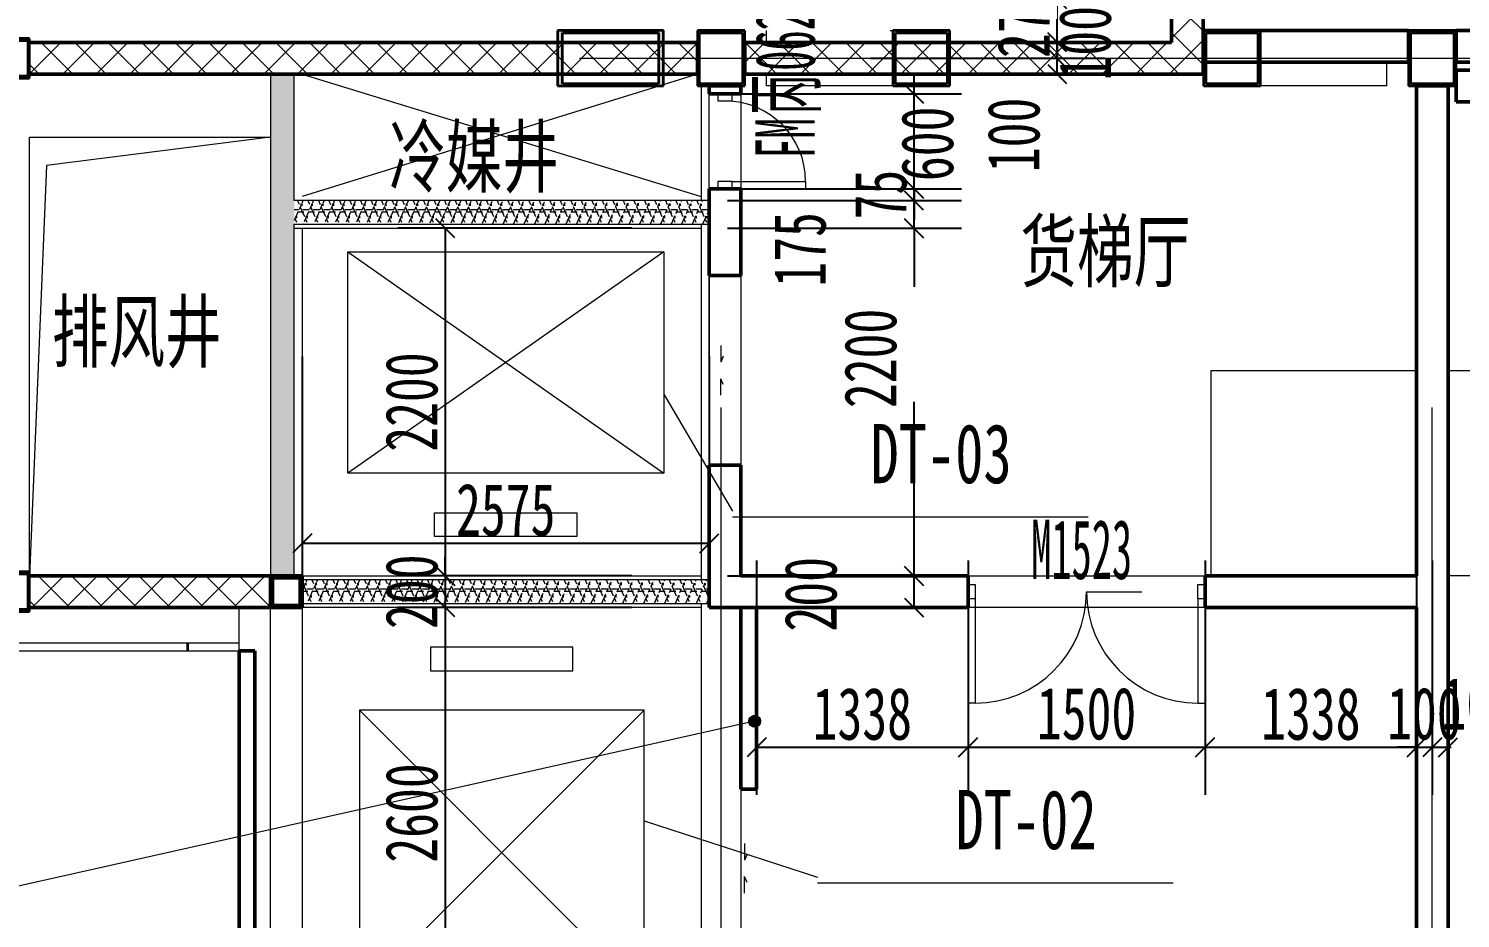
# Model space of a CAD drawing. Header units: millimetres. Extents: x 124696 to 347024, y 412631 to 564609.
# Drawn here: x 154291 to 163349, y 504910 to 510540 of the extents above; entities that cross this region are included whole.
import ezdxf

# ---------------------------------------------------------------- set-up
doc = ezdxf.new("R2010")
doc.units = ezdxf.units.MM
doc.header["$LTSCALE"] = 1500
doc.header["$MEASUREMENT"] = 0
doc.linetypes.add('二层平面图$0$IMPORT-216002', pattern=[3, 2, -1])
doc.linetypes.add('二层平面图$0$轴网线_12_3_3_3 mm', pattern=[21, 12, -3, 3, -3])
doc.layers.add('0-建筑底图', color=7, linetype='Continuous')
for name, color, linetype, lineweight in [('二层平面图$0$0-1', 7, 'Continuous', 5), ('二层平面图$0$A-DOOR', 51, 'Continuous', 9), ('二层平面图$0$A-DOOR-IDEN', 53, 'Continuous', 15), ('二层平面图$0$A-FLOR-EVTR', 51, 'Continuous', 9), ('二层平面图$0$A-FLOR-EVTR-IDEN', 2, 'Continuous', 15), ('二层平面图$0$A-LINE', 7, 'Continuous', 9), ('二层平面图$0$A-LINE-1', 7, '二层平面图$0$IMPORT-216002', 9), ('二层平面图$0$A-WALL-1', 10, 'Continuous', 50), ('二层平面图$0$A-WALL-2', 170, 'Continuous', 20), ('二层平面图$0$A-WALL-3', 10, 'Continuous', 50), ('二层平面图$0$A-WALL-CURT-PANEL-2', 7, 'Continuous', 9), ('二层平面图$0$A-WALL-CURT-PANEL-3', 140, 'Continuous', 9), ('二层平面图$0$A-WALL-CURT-STILE-2', 7, 'Continuous', 9), ('二层平面图$0$A-WALL-CURT-STILE-3', 7, 'Continuous', 9), ('二层平面图$0$ANNO-DIMS', 3, 'Continuous', 15), ('二层平面图$0$ANNO-DOTE-1', 10, '二层平面图$0$轴网线_12_3_3_3 mm', 15), ('二层平面图$0$ANNO-TEXT', 7, 'Continuous', 15), ('二层平面图$0$S-BEAM', 4, 'Continuous', 9), ('二层平面图$0$S-BEAM-1', 7, 'Continuous', 9), ('二层平面图$0$S-BEAM-2', 130, 'Continuous', 35), ('二层平面图$0$S-COLU', 7, 'Continuous', 9), ('二层平面图$0$S-COLU-1', 250, 'Continuous', 5), ('二层平面图$0$S-COLU-2', 130, 'Continuous', 35), ('二层平面图$0$S-COLU-3', 7, 'Continuous', 50), ('二层平面图$0$WALL-HATCH', 252, 'Continuous', 9)]:
    doc.layers.add(name, color=color, linetype=linetype, lineweight=lineweight)
doc.styles.add('二层平面图$0$黑体', font='simhei.ttf', dxfattribs={"width": 0.7, "height": 375})
doc.styles.add('二层平面图$0$黑体_5', font='simhei.ttf', dxfattribs={"width": 0.7, "height": 330})
doc.styles.add('二层平面图$0$黑体_6', font='simhei.ttf', dxfattribs={"width": 0.5, "height": 375})
doc.styles.add('二层平面图$0$黑体_B', font='', dxfattribs={"width": 0.7, "height": 375})
doc.styles.get('二层平面图$0$黑体_B').set_extended_font_data('SimHei', bold=True)
doc.dimstyles.new('二层平面图$0$直线_2_2mm_黑体_引线_文字在上', dxfattribs={"dimscale": 304.8, "dimtxt": 412.811453, "dimasz": 0.393701, "dimexe": 0.984252, "dimexo": 0.0625, "dimgap": 0.147638, "dimtad": 1, "dimdec": 0, "dimzin": 0, "dimdsep": 46, "dimtxsty": '二层平面图$0$黑体_5', "dimblk1": '二层平面图$0$_Oblique', "dimblk2": '二层平面图$0$_Oblique', "dimsah": 1, "dimcen": 0.09, "dimazin": 0, "dimtfac": 1, "dimtdec": 4, "dimtix": 1, "dimtmove": 0, "dimatfit": 3, "dimfxl": 3.937008, "dimfxlon": 1, "dimtvp": 1, "dimtolj": 1, "dimtzin": 0, "dimarcsym": 2})
doc.dimstyles.new('二层平面图$0$直线_2_2mm_黑体_引线_文字在上_2', dxfattribs={"dimscale": 304.8, "dimtxt": 412.811453, "dimasz": 0.393701, "dimexe": 0.984252, "dimexo": 0.0625, "dimgap": 0.147638, "dimtad": 1, "dimdec": 0, "dimzin": 0, "dimdsep": 46, "dimtxsty": '二层平面图$0$黑体_5', "dimblk1": '二层平面图$0$_Oblique', "dimblk2": '二层平面图$0$_Oblique', "dimsah": 1, "dimcen": 0.09, "dimazin": 0, "dimtfac": 1, "dimtdec": 4, "dimtix": 1, "dimtmove": 2, "dimatfit": 3, "dimfxl": 3.937008, "dimfxlon": 1, "dimtvp": 1, "dimtolj": 1, "dimtzin": 0, "dimarcsym": 2})
doc.dimstyles.new('二层平面图$0$直线_2_2mm_黑体_引线_文字在上_3', dxfattribs={"dimscale": 304.8, "dimtxt": 412.811453, "dimasz": 0.393701, "dimexe": 0.984252, "dimexo": 0.0625, "dimgap": 0.147638, "dimtad": 1, "dimdec": 0, "dimzin": 0, "dimdsep": 46, "dimtxsty": '二层平面图$0$黑体_5', "dimblk1": '二层平面图$0$_Oblique', "dimblk2": '二层平面图$0$_Oblique', "dimsah": 1, "dimcen": 0.09, "dimazin": 0, "dimtfac": 1, "dimtdec": 4, "dimtix": 1, "dimtmove": 0, "dimatfit": 3, "dimfxl": 3.937008, "dimfxlon": 1, "dimtvp": 1, "dimtolj": 1, "dimtzin": 0, "dimarcsym": 2})
pattern_1 = [(45, (0, 0), (-106.066, 106.066), []), (135, (0, 0), (-106.066, -106.066), [])]

# ---------------------------------------------------------------- blocks, each defined once
blk = doc.blocks.new('二层平面图$0$S-柱-钢-矩形管 - _-250x250x12x12-2223905-104-2F')
at = {"layer": '二层平面图$0$S-COLU'}
h = blk.add_hatch(color=256, dxfattribs=at)
h.paths.add_polyline_path([(-125, -125), (125, -125), (125, 125), (-125, 125)])
h.paths.add_polyline_path([(113, -113), (-113, -113), (-113, 113), (113, 113)])
at = {"layer": '二层平面图$0$S-COLU-2'}
for p, q in [((125, 125), (-125, 125)), ((-125, 125), (-125, -125)), ((-113, -113), (-113, 113)), ((-113, 113), (113, 113)), ((113, 113), (113, -113)), ((125, -125), (125, 125)), ((-125, -125), (125, -125)), ((113, -113), (-113, -113))]:
    blk.add_line(p, q, dxfattribs=at)
blk = doc.blocks.new('二层平面图$0$S-梁-钢-箱形1 - _-300x350x14x14-V83-104-2F')
at = {"layer": '二层平面图$0$S-BEAM-1'}
h = blk.add_hatch(color=256, dxfattribs=at)
h.paths.add_polyline_path([(12464.6, 53825), (13135.4, 53825), (13135.4, 54175), (12464.6, 54175)])
h.paths.add_polyline_path([(13104.1, 53839), (12495.9, 53839), (12495.9, 54161), (13104.1, 54161)])
at = {"layer": '二层平面图$0$S-BEAM-2'}
for p, q in [((13135.4, 54175), (12464.6, 54175)), ((12464.6, 54175), (12464.6, 53825)), ((13135.4, 53825), (13135.4, 54175)), ((12495.9, 53839), (12495.9, 54161)), ((12495.9, 54161), (13104.1, 54161)), ((13104.1, 54161), (13104.1, 53839)), ((12464.6, 53825), (13135.4, 53825)), ((13104.1, 53839), (12495.9, 53839))]:
    blk.add_line(p, q, dxfattribs=at)
blk = doc.blocks.new('二层平面图$0$S-梁-钢-箱形1 - _-300x350x14x14-2248802-104-2F')
at = {"layer": '二层平面图$0$S-BEAM-1'}
h = blk.add_hatch(color=256, dxfattribs=at)
h.paths.add_polyline_path([(14946.9, 53825), (14946.9, 54175), (14586.4, 54175), (14586.4, 53825), (14794.7, 53825)])
h.paths.add_polyline_path([(14930.1, 53839), (14603.2, 53839), (14603.2, 54161), (14930.1, 54161)])
for p, q in [((14569.7, 54175), (14586.4, 54175)), ((14586.4, 53825), (13786.4, 53825))]:
    blk.add_line(p, q, dxfattribs=at)
at = {"layer": '二层平面图$0$S-BEAM-2'}
for p, q in [((14946.9, 54175), (14586.4, 54175)), ((14586.4, 54175), (14586.4, 53825)), ((14946.9, 53825), (14946.9, 54175)), ((14603.2, 53839), (14603.2, 54161)), ((14603.2, 54161), (14930.1, 54161)), ((14930.1, 54161), (14930.1, 53839)), ((14586.4, 53825), (14946.9, 53825)), ((14930.1, 53839), (14603.2, 53839))]:
    blk.add_line(p, q, dxfattribs=at)
blk = doc.blocks.new('二层平面图$0$S-梁-钢-箱形1 - _-300x350x14x14-V85-104-2F')
at = {"layer": '二层平面图$0$S-BEAM-1'}
h = blk.add_hatch(color=256, dxfattribs=at)
h.paths.add_polyline_path([(16913.6, 53825), (16913.6, 54175), (16553.1, 54175), (16553.1, 53825), (16865.6, 53825)])
h.paths.add_polyline_path([(16896.8, 53839), (16569.9, 53839), (16569.9, 54161), (16896.8, 54161)])
blk.add_line((17713.6, 53825), (16913.6, 53825), dxfattribs=at)
at = {"layer": '二层平面图$0$S-BEAM-2'}
for p, q in [((16913.6, 54175), (16553.1, 54175)), ((16553.1, 54175), (16553.1, 53825)), ((16913.6, 53825), (16913.6, 54175)), ((16569.9, 53839), (16569.9, 54161)), ((16569.9, 54161), (16896.8, 54161)), ((16896.8, 54161), (16896.8, 53839)), ((16553.1, 53825), (16913.6, 53825)), ((16896.8, 53839), (16569.9, 53839))]:
    blk.add_line(p, q, dxfattribs=at)
blk = doc.blocks.new('二层平面图$0$S-柱-钢-矩形管 - _-250x250x12x12-1974467-104-2F')
at = {"layer": '二层平面图$0$S-COLU'}
h = blk.add_hatch(color=256, dxfattribs=at)
h.paths.add_polyline_path([(125, -125), (125, 125), (-125, 125), (-125, -125)])
h.paths.add_polyline_path([(-113, -113), (-113, 113), (113, 113), (113, -113)])
at = {"layer": '二层平面图$0$S-COLU-2'}
for p, q in [((125, 125), (-125, 125)), ((-125, 125), (-125, -125)), ((-113, -113), (-113, 113)), ((-113, 113), (113, 113)), ((113, 113), (113, -113)), ((125, -125), (125, 125)), ((-125, -125), (125, -125)), ((113, -113), (-113, -113))]:
    blk.add_line(p, q, dxfattribs=at)
blk = doc.blocks.new('二层平面图$0$S-梁-钢-箱形1 - _-600x200x12x18-2240476-104-2F')
at = {"layer": '二层平面图$0$S-BEAM-1'}
for p, q in [((-3425, 100), (-1225, 100)), ((-1025, 100), (1575, 100)), ((1775, 100), (4325, 100)), ((1575, -100), (-1025, -100)), ((4325, -100), (1775, -100))]:
    blk.add_line(p, q, dxfattribs=at)
blk = doc.blocks.new('二层平面图$0$SHS-Structure-Center_rvt-1-104-2F')
at = {"layer": '二层平面图$0$S-COLU-1'}
h = blk.add_hatch(color=256, dxfattribs=at)
h.paths.add_polyline_path([(13350, 53825), (13650, 53825), (13650, 54175), (13350, 54175)])
h.paths.add_polyline_path([(13636, 53839), (13364, 53839), (13364, 54161), (13636, 54161), (13636, 54048.4)])
h = blk.add_hatch(color=256, dxfattribs=at)
h.paths.add_polyline_path([(18150, 53825), (18150, 54175), (17850, 54175), (17850, 53825), (18073.7, 53825)])
h.paths.add_polyline_path([(17864, 53839), (17864, 54161), (18136, 54161), (18136, 53839), (17901.1, 53839)])
at = {"layer": '二层平面图$0$S-COLU-2'}
for p, q in [((13650, 54175), (13350, 54175)), ((13350, 54175), (13350, 53825)), ((13650, 53825), (13650, 54175)), ((18150, 54175), (17850, 54175)), ((17850, 54175), (17850, 53825)), ((18150, 53825), (18150, 54175)), ((13364, 54161), (13636, 54161)), ((13364, 53839), (13364, 54161)), ((13636, 54161), (13636, 53839)), ((17864, 54161), (18136, 54161)), ((17864, 53839), (17864, 54161)), ((18136, 54161), (18136, 53839)), ((13350, 53825), (13650, 53825)), ((13636, 53839), (13364, 53839)), ((17850, 53825), (18150, 53825)), ((18136, 53839), (17864, 53839))]:
    blk.add_line(p, q, dxfattribs=at)
at = {"layer": '二层平面图$0$S-BEAM'}
for name in ['二层平面图$0$S-梁-钢-箱形1 - _-300x350x14x14-V83-104-2F', '二层平面图$0$S-梁-钢-箱形1 - _-300x350x14x14-2248802-104-2F', '二层平面图$0$S-梁-钢-箱形1 - _-300x350x14x14-V85-104-2F']:
    blk.add_blockref(name, (0, 0), dxfattribs=at)
at = {"layer": '二层平面图$0$S-BEAM', "rotation": 270}
blk.add_blockref('二层平面图$0$S-梁-钢-箱形1 - _-600x200x12x18-2240476-104-2F', (10750, 49500), dxfattribs=at)
at = {"layer": '二层平面图$0$S-COLU'}
for name, p in [('二层平面图$0$S-柱-钢-矩形管 - _-250x250x12x12-2223905-104-2F', (9000, 54000)), ('二层平面图$0$S-柱-钢-矩形管 - _-250x250x12x12-1974467-104-2F', (9000, 50625))]:
    blk.add_blockref(name, p, dxfattribs=at)
blk = doc.blocks.new('二层平面图$0$A-平开门_双扇 - M1523-5874510-104-2F')
at = {"layer": '二层平面图$0$A-DOOR'}
for p, q in [((-750, 45), (-705, 45)), ((-705, 45), (-705, -45)), ((705, 45), (750, 45)), ((705, -45), (705, 45)), ((-705, -45), (-750, -45)), ((-750, -705), (-750, -45)), ((-705, -45), (-705, -705)), ((705, -45), (705, -705)), ((750, -45), (705, -45)), ((750, -705), (750, -45)), ((-705, -705), (-750, -705)), ((705, -705), (750, -705))]:
    blk.add_line(p, q, dxfattribs=at)
for centre, start, end in [((-705, 0), 270, 360), ((705, 0), 180, 270)]:
    blk.add_arc(centre, 705, start, end, dxfattribs=at)
blk = doc.blocks.new('二层平面图$0$A-电梯门_双开_玻璃门_ - DTM1022-4102970-104-2F')
at = {"layer": '二层平面图$0$A-DOOR'}
for p, q in [((-500, -50), (500, -50)), ((-157.1, -26.2), (-52.3, -26.2)), ((-89.3, -10.9), (-52.3, -26.2)), ((89.3, -10.9), (52.3, -26.2)), ((157.1, -26.2), (52.3, -26.2))]:
    blk.add_line(p, q, dxfattribs=at)
blk = doc.blocks.new('二层平面图$0$A-电梯-侧配重 - 3_ 货梯 1吨-6109645-104-2F')
at = {"layer": '二层平面图$0$A-FLOR-EVTR'}
for p, q in [((-950, -700), (450, 1300)), ((-950, 1300), (450, -700)), ((-950, -700), (-950, 1300)), ((-950, 1300), (450, 1300)), ((450, 1300), (450, -700)), ((700, -150), (700, 750)), ((700, 750), (850, 750)), ((850, 750), (850, -150)), ((850, -150), (700, -150)), ((450, -700), (-950, -700))]:
    blk.add_line(p, q, dxfattribs=at)
blk = doc.blocks.new('二层平面图$0$A-电梯门_双开_玻璃门_ - DTM1222-12361546-104-2F')
at = {"layer": '二层平面图$0$A-DOOR'}
for p, q in [((-157.1, -26.2), (-52.3, -26.2)), ((-89.3, -10.9), (-52.3, -26.2)), ((89.3, -10.9), (52.3, -26.2)), ((157.1, -26.2), (52.3, -26.2)), ((-600, -100), (600, -100))]:
    blk.add_line(p, q, dxfattribs=at)
blk = doc.blocks.new('二层平面图$0$A-防火门_单扇_无观察窗 - FM丙0623-12358085-104-2F')
at = {"layer": '二层平面图$0$A-DOOR'}
for p, q in [((255, 45), (255, 510)), ((255, 510), (300, 510)), ((300, 510), (300, 45)), ((-255, 45), (-300, 45)), ((-255, -45), (-255, 45)), ((255, 45), (255, -45)), ((300, 45), (255, 45)), ((-300, -45), (-255, -45)), ((255, -45), (300, -45))]:
    blk.add_line(p, q, dxfattribs=at)
blk.add_arc((255, 0), 510, 90, 180, dxfattribs=at)
blk = doc.blocks.new('二层平面图$0$A-电梯-侧配重 - 观光电梯-12357565-104-2F')
at = {"layer": '二层平面图$0$A-FLOR-EVTR'}
for p, q in [((-1150, 600), (650, -1200)), ((-1150, -1200), (650, 600)), ((650, 600), (-1150, 600)), ((-1150, 600), (-1150, -1200)), ((650, -1200), (650, 600)), ((1050, 150), (900, 150)), ((900, 150), (900, -750)), ((1050, -750), (1050, 150)), ((900, -750), (1050, -750)), ((-1150, -1200), (650, -1200))]:
    blk.add_line(p, q, dxfattribs=at)
blk = doc.blocks.new('二层平面图$0$S-柱-钢-矩形管 - _-200x200x12x12-8920444-104-2F')
at = {"layer": '二层平面图$0$S-COLU-3'}
for p, q in [((100, 100), (-100, 100)), ((-100, 100), (-100, -100)), ((100, -100), (100, 100)), ((-88, -88), (-88, 88)), ((-88, 88), (88, 88)), ((88, 88), (88, -88)), ((88, -88), (-88, -88)), ((-100, -100), (100, -100))]:
    blk.add_line(p, q, dxfattribs=at)
blk = doc.blocks.new('二层平面图$0$系统嵌板 - 白色蜂窝铝板-13131707-104-2F')
at = {"layer": '二层平面图$0$A-WALL-CURT-PANEL-3'}
for p, q in [((160.5, 50), (-160.5, 50)), ((-160.5, 50), (-160.5, 0)), ((-160.5, 0), (160.5, 0)), ((160.5, 0), (160.5, 50))]:
    blk.add_line(p, q, dxfattribs=at)
blk = doc.blocks.new('二层平面图$0$矩形竖梃 - 8 x 50 mm 蜂窝铝板幕墙开缝-10597140-104-2F')
at = {"layer": '二层平面图$0$A-WALL-CURT-STILE-3'}
for p, q in [((-4, 0), (4, 0)), ((-4, -50), (-4, 0)), ((4, 0), (4, -50)), ((4, -50), (-4, -50))]:
    blk.add_line(p, q, dxfattribs=at)
blk = doc.blocks.new('二层平面图$0$系统嵌板 - 白色蜂窝铝板-6118867-104-2F')
at = {"layer": '二层平面图$0$A-WALL-CURT-PANEL-3'}
for p, q in [((558.5, 50), (-558.5, 50)), ((-558.5, 50), (-558.5, 0)), ((-558.5, 0), (558.5, 0)), ((558.5, 0), (558.5, 50))]:
    blk.add_line(p, q, dxfattribs=at)
blk = doc.blocks.new('二层平面图$0$标记_专用设备_电梯编号 - 封闭式-5781279-104-2F')
at = {"layer": '二层平面图$0$A-FLOR-EVTR-IDEN'}
blk.add_line((-8.468, -3.014), (6.532, -3.014), dxfattribs=at)
blk = doc.blocks.new('二层平面图$0$_Oblique')
at = {"color": 0, "linetype": 'ByBlock', "lineweight": -2}
blk.add_line((-0.5, -0.5), (0.5, 0.5), dxfattribs=at)
blk = doc.blocks.new('*D2321')
at = {"layer": '二层平面图$0$ANNO-DIMS', "color": 0, "lineweight": -2, "transparency": 16777216}
for p, q in [((10850, 52112.9), (10850, 50632)), ((13425, 52112.9), (13425, 50632)), ((10850, 50932), (13425, 50932))]:
    blk.add_line(p, q, dxfattribs=at)
at = {"layer": '二层平面图$0$ANNO-DIMS', "color": 0, "lineweight": -2, "transparency": 16777216, "xscale": 120, "yscale": 120, "zscale": 120, "rotation": 180}
blk.add_blockref('二层平面图$0$_Oblique', (10850, 50932), dxfattribs=at)
at = {"layer": '二层平面图$0$ANNO-DIMS', "color": 0, "lineweight": -2, "transparency": 16777216, "xscale": 120, "yscale": 120, "zscale": 120}
blk.add_blockref('二层平面图$0$_Oblique', (13425, 50932), dxfattribs=at)
at = {"layer": '二层平面图$0$ANNO-DIMS', "color": 0, "transparency": 16777216, "insert": (12137.5, 51142), "char_height": 330, "width": 806.422, "attachment_point": 5, "style": '二层平面图$0$黑体_5'}
blk.add_mtext('\\A1;2575', dxfattribs=at)
blk = doc.blocks.new('*D2522')
at = {"layer": '二层平面图$0$ANNO-DIMS', "color": 0, "lineweight": -2, "transparency": 16777216}
for p, q in [((13725, 50821.7), (13725, 49340.8)), ((15062.5, 50821.7), (15062.5, 49340.8)), ((13725, 49640.8), (15062.5, 49640.8))]:
    blk.add_line(p, q, dxfattribs=at)
at = {"layer": '二层平面图$0$ANNO-DIMS', "color": 0, "lineweight": -2, "transparency": 16777216, "xscale": 120, "yscale": 120, "zscale": 120, "rotation": 180}
blk.add_blockref('二层平面图$0$_Oblique', (13725, 49640.8), dxfattribs=at)
at = {"layer": '二层平面图$0$ANNO-DIMS', "color": 0, "lineweight": -2, "transparency": 16777216, "xscale": 120, "yscale": 120, "zscale": 120}
blk.add_blockref('二层平面图$0$_Oblique', (15062.5, 49640.8), dxfattribs=at)
at = {"layer": '二层平面图$0$ANNO-DIMS', "color": 0, "transparency": 16777216, "insert": (14393.8, 49850.8), "char_height": 330, "width": 806.422, "attachment_point": 5, "style": '二层平面图$0$黑体_5'}
blk.add_mtext('\\A1;1338', dxfattribs=at)
blk = doc.blocks.new('*D2523')
at = {"layer": '二层平面图$0$ANNO-DIMS', "color": 0, "lineweight": -2, "transparency": 16777216}
for p, q in [((15062.5, 50821.7), (15062.5, 49340.8)), ((16562.5, 50821.7), (16562.5, 49340.8)), ((15062.5, 49640.8), (16562.5, 49640.8))]:
    blk.add_line(p, q, dxfattribs=at)
at = {"layer": '二层平面图$0$ANNO-DIMS', "color": 0, "lineweight": -2, "transparency": 16777216, "xscale": 120, "yscale": 120, "zscale": 120, "rotation": 180}
blk.add_blockref('二层平面图$0$_Oblique', (15062.5, 49640.8), dxfattribs=at)
at = {"layer": '二层平面图$0$ANNO-DIMS', "color": 0, "lineweight": -2, "transparency": 16777216, "xscale": 120, "yscale": 120, "zscale": 120}
blk.add_blockref('二层平面图$0$_Oblique', (16562.5, 49640.8), dxfattribs=at)
at = {"layer": '二层平面图$0$ANNO-DIMS', "color": 0, "transparency": 16777216, "insert": (15812.5, 49852.6), "char_height": 330, "width": 806.422, "attachment_point": 5, "style": '二层平面图$0$黑体_5'}
blk.add_mtext('\\A1;1500', dxfattribs=at)
blk = doc.blocks.new('*D2491')
at = {"layer": '二层平面图$0$ANNO-DIMS', "color": 0, "lineweight": -2, "transparency": 16777216}
for p, q in [((16562.5, 50821.7), (16562.5, 49340.8)), ((17900, 50821.7), (17900, 49340.8)), ((16562.5, 49640.8), (17900, 49640.8))]:
    blk.add_line(p, q, dxfattribs=at)
at = {"layer": '二层平面图$0$ANNO-DIMS', "color": 0, "lineweight": -2, "transparency": 16777216, "xscale": 120, "yscale": 120, "zscale": 120, "rotation": 180}
blk.add_blockref('二层平面图$0$_Oblique', (16562.5, 49640.8), dxfattribs=at)
at = {"layer": '二层平面图$0$ANNO-DIMS', "color": 0, "lineweight": -2, "transparency": 16777216, "xscale": 120, "yscale": 120, "zscale": 120}
blk.add_blockref('二层平面图$0$_Oblique', (17900, 49640.8), dxfattribs=at)
at = {"layer": '二层平面图$0$ANNO-DIMS', "color": 0, "transparency": 16777216, "insert": (17231.3, 49850.8), "char_height": 330, "width": 806.422, "attachment_point": 5, "style": '二层平面图$0$黑体_5'}
blk.add_mtext('\\A1;1338', dxfattribs=at)
blk = doc.blocks.new('*D2492')
at = {"layer": '二层平面图$0$ANNO-DIMS', "color": 0, "lineweight": -2, "transparency": 16777216}
for p, q in [((17900, 50821.7), (17900, 49340.8)), ((18000, 50821.7), (18000, 49340.8)), ((17900, 49640.8), (17780, 49640.8)), ((17900, 49640.8), (18000, 49640.8)), ((18000, 49640.8), (18120, 49640.8))]:
    blk.add_line(p, q, dxfattribs=at)
at = {"layer": '二层平面图$0$ANNO-DIMS', "color": 0, "lineweight": -2, "transparency": 16777216, "xscale": 120, "yscale": 120, "zscale": 120}
blk.add_blockref('二层平面图$0$_Oblique', (17900, 49640.8), dxfattribs=at)
at = {"layer": '二层平面图$0$ANNO-DIMS', "color": 0, "lineweight": -2, "transparency": 16777216, "xscale": 120, "yscale": 120, "zscale": 120, "rotation": 180}
blk.add_blockref('二层平面图$0$_Oblique', (18000, 49640.8), dxfattribs=at)
at = {"layer": '二层平面图$0$ANNO-DIMS', "color": 0, "transparency": 16777216, "insert": (17950, 49852.6), "char_height": 330, "width": 604.817, "attachment_point": 5, "style": '二层平面图$0$黑体_5'}
blk.add_mtext('\\A1;100', dxfattribs=at)
blk = doc.blocks.new('*D2493')
at = {"layer": '二层平面图$0$ANNO-DIMS', "color": 0, "lineweight": -2, "transparency": 16777216}
for p, q in [((18000, 50821.7), (18000, 49340.8)), ((18100, 50821.7), (18100, 49340.8)), ((18000, 49640.8), (18100, 49640.8))]:
    blk.add_line(p, q, dxfattribs=at)
at = {"layer": '二层平面图$0$ANNO-DIMS', "color": 0, "lineweight": -2, "transparency": 16777216, "xscale": 120, "yscale": 120, "zscale": 120, "rotation": 180}
blk.add_blockref('二层平面图$0$_Oblique', (18000, 49640.8), dxfattribs=at)
at = {"layer": '二层平面图$0$ANNO-DIMS', "color": 0, "lineweight": -2, "transparency": 16777216, "xscale": 120, "yscale": 120, "zscale": 120}
blk.add_blockref('二层平面图$0$_Oblique', (18100, 49640.8), dxfattribs=at)
at = {"layer": '二层平面图$0$ANNO-DIMS', "color": 0, "transparency": 16777216, "insert": (18058.8, 50083), "char_height": 330, "width": 604.817, "attachment_point": 1, "line_spacing_factor": 0.872751, "style": '二层平面图$0$黑体_5'}
blk.add_mtext('\\A1;100', dxfattribs=at)
blk = doc.blocks.new('*D2472')
at = {"layer": '二层平面图$0$ANNO-DIMS', "color": 0, "lineweight": -2, "transparency": 16777216}
for p, q in [((14445.5, 54000), (15926.5, 54000)), ((15626.5, 53900), (15626.5, 54000)), ((14445.5, 53900), (15926.5, 53900))]:
    blk.add_line(p, q, dxfattribs=at)
at = {"layer": '二层平面图$0$ANNO-DIMS', "color": 0, "lineweight": -2, "transparency": 16777216, "xscale": 120, "yscale": 120, "zscale": 120}
for p, rotation in [((15626.5, 54000), 90), ((15626.5, 53900), 270)]:
    blk.add_blockref('二层平面图$0$_Oblique', p, dxfattribs=dict(at, rotation=rotation))
at = {"layer": '二层平面图$0$ANNO-DIMS', "color": 0, "transparency": 16777216, "insert": (15184.7, 53279.4), "char_height": 330, "width": 604.817, "attachment_point": 1, "rotation": 90, "line_spacing_factor": 0.872751, "style": '二层平面图$0$黑体_5'}
blk.add_mtext('\\A1;100', dxfattribs=at)
blk = doc.blocks.new('*D2499')
at = {"layer": '二层平面图$0$ANNO-DIMS', "color": 0, "lineweight": -2, "transparency": 16777216}
for p, q in [((14445.5, 54100), (15926.5, 54100)), ((15626.5, 54000), (15626.5, 54100)), ((14445.5, 54000), (15926.5, 54000))]:
    blk.add_line(p, q, dxfattribs=at)
at = {"layer": '二层平面图$0$ANNO-DIMS', "color": 0, "lineweight": -2, "transparency": 16777216, "xscale": 120, "yscale": 120, "zscale": 120}
for p, rotation in [((15626.5, 54100), 90), ((15626.5, 54000), 270)]:
    blk.add_blockref('二层平面图$0$_Oblique', p, dxfattribs=dict(at, rotation=rotation))
at = {"layer": '二层平面图$0$ANNO-DIMS', "color": 0, "transparency": 16777216, "insert": (15636.4, 53859.4), "char_height": 330, "width": 604.817, "attachment_point": 1, "rotation": 90, "line_spacing_factor": 0.872751, "style": '二层平面图$0$黑体_5'}
blk.add_mtext('\\A1;100', dxfattribs=at)
blk = doc.blocks.new('*D2500')
at = {"layer": '二层平面图$0$ANNO-DIMS', "color": 0, "lineweight": -2, "transparency": 16777216}
for p, q in [((15626.5, 54375), (15626.5, 54495)), ((16807.4, 54375), (15326.5, 54375)), ((15626.5, 54100), (15626.5, 54375)), ((14445.5, 54100), (15926.5, 54100)), ((15626.5, 54100), (15626.5, 53980))]:
    blk.add_line(p, q, dxfattribs=at)
at = {"layer": '二层平面图$0$ANNO-DIMS', "color": 0, "lineweight": -2, "transparency": 16777216, "xscale": 120, "yscale": 120, "zscale": 120}
for p, rotation in [((15626.5, 54375), 270), ((15626.5, 54100), 90)]:
    blk.add_blockref('二层平面图$0$_Oblique', p, dxfattribs=dict(at, rotation=rotation))
at = {"layer": '二层平面图$0$ANNO-DIMS', "color": 0, "transparency": 16777216, "insert": (15416.5, 54237.5), "char_height": 330, "width": 604.817, "attachment_point": 5, "rotation": 90, "style": '二层平面图$0$黑体_5'}
blk.add_mtext('\\A1;275', dxfattribs=at)
blk = doc.blocks.new('*D2577')
at = {"layer": '二层平面图$0$ANNO-DIMS', "color": 0, "lineweight": -2, "transparency": 16777216}
for p, q in [((13540, 50725), (15020.9, 50725)), ((14720.9, 50525), (14720.9, 50725)), ((13540, 50525), (15020.9, 50525))]:
    blk.add_line(p, q, dxfattribs=at)
at = {"layer": '二层平面图$0$ANNO-DIMS', "color": 0, "lineweight": -2, "transparency": 16777216, "xscale": 120, "yscale": 120, "zscale": 120}
for p, rotation in [((14720.9, 50725), 90), ((14720.9, 50525), 270)]:
    blk.add_blockref('二层平面图$0$_Oblique', p, dxfattribs=dict(at, rotation=rotation))
at = {"layer": '二层平面图$0$ANNO-DIMS', "color": 0, "transparency": 16777216, "insert": (13900.9, 50373), "char_height": 330, "width": 604.817, "attachment_point": 1, "rotation": 90, "line_spacing_factor": 0.872751, "style": '二层平面图$0$黑体_5'}
blk.add_mtext('\\A1;200', dxfattribs=at)
blk = doc.blocks.new('*D2578')
at = {"layer": '二层平面图$0$ANNO-DIMS', "color": 0, "lineweight": -2, "transparency": 16777216}
for p, q in [((13540, 52925), (15020.9, 52925)), ((14720.9, 52925), (14720.9, 52554.1)), ((14720.9, 50725), (14720.9, 51825.6)), ((13540, 50725), (15020.9, 50725))]:
    blk.add_line(p, q, dxfattribs=at)
at = {"layer": '二层平面图$0$ANNO-DIMS', "color": 0, "lineweight": -2, "transparency": 16777216, "xscale": 120, "yscale": 120, "zscale": 120}
for p, rotation in [((14720.9, 52925), 90), ((14720.9, 50725), 270)]:
    blk.add_blockref('二层平面图$0$_Oblique', p, dxfattribs=dict(at, rotation=rotation))
at = {"layer": '二层平面图$0$ANNO-DIMS', "color": 0, "transparency": 16777216, "insert": (14278.7, 51786.7), "char_height": 330, "width": 806.422, "attachment_point": 1, "rotation": 90, "line_spacing_factor": 0.872751, "style": '二层平面图$0$黑体_5'}
blk.add_mtext('\\A1;2200', dxfattribs=at)
blk = doc.blocks.new('*D2579')
at = {"layer": '二层平面图$0$ANNO-DIMS', "color": 0, "lineweight": -2, "transparency": 16777216}
for p, q in [((13540, 53100), (15020.9, 53100)), ((14720.9, 52925), (14720.9, 53100)), ((13540, 52925), (15020.9, 52925))]:
    blk.add_line(p, q, dxfattribs=at)
at = {"layer": '二层平面图$0$ANNO-DIMS', "color": 0, "lineweight": -2, "transparency": 16777216, "xscale": 120, "yscale": 120, "zscale": 120}
for p, rotation in [((14720.9, 53100), 90), ((14720.9, 52925), 270)]:
    blk.add_blockref('二层平面图$0$_Oblique', p, dxfattribs=dict(at, rotation=rotation))
at = {"layer": '二层平面图$0$ANNO-DIMS', "color": 0, "transparency": 16777216, "insert": (13831.7, 52555.1), "char_height": 330, "width": 604.817, "attachment_point": 1, "rotation": 90, "line_spacing_factor": 0.872751, "style": '二层平面图$0$黑体_5'}
blk.add_mtext('\\A1;175', dxfattribs=at)
blk = doc.blocks.new('*D2580')
at = {"layer": '二层平面图$0$ANNO-DIMS', "color": 0, "lineweight": -2, "transparency": 16777216}
for p, q in [((14720.9, 53175), (14720.9, 53295)), ((13540, 53175), (15020.9, 53175)), ((14720.9, 53100), (14720.9, 53175)), ((13540, 53100), (15020.9, 53100)), ((14720.9, 53100), (14720.9, 52980))]:
    blk.add_line(p, q, dxfattribs=at)
at = {"layer": '二层平面图$0$ANNO-DIMS', "color": 0, "lineweight": -2, "transparency": 16777216, "xscale": 120, "yscale": 120, "zscale": 120}
for p, rotation in [((14720.9, 53175), 270), ((14720.9, 53100), 90)]:
    blk.add_blockref('二层平面图$0$_Oblique', p, dxfattribs=dict(at, rotation=rotation))
at = {"layer": '二层平面图$0$ANNO-DIMS', "color": 0, "transparency": 16777216, "insert": (14510.9, 53137.5), "char_height": 330, "width": 403.211, "attachment_point": 5, "rotation": 90, "style": '二层平面图$0$黑体_5'}
blk.add_mtext('\\A1;75', dxfattribs=at)
blk = doc.blocks.new('*D2581')
at = {"layer": '二层平面图$0$ANNO-DIMS', "color": 0, "lineweight": -2, "transparency": 16777216}
for p, q in [((14720.9, 53775), (14720.9, 53895)), ((13540, 53775), (15020.9, 53775)), ((14720.9, 53175), (14720.9, 53775)), ((13540, 53175), (15020.9, 53175)), ((14720.9, 53175), (14720.9, 53055))]:
    blk.add_line(p, q, dxfattribs=at)
at = {"layer": '二层平面图$0$ANNO-DIMS', "color": 0, "lineweight": -2, "transparency": 16777216, "xscale": 120, "yscale": 120, "zscale": 120}
for p, rotation in [((14720.9, 53775), 270), ((14720.9, 53175), 90)]:
    blk.add_blockref('二层平面图$0$_Oblique', p, dxfattribs=dict(at, rotation=rotation))
at = {"layer": '二层平面图$0$ANNO-DIMS', "color": 0, "transparency": 16777216, "insert": (14638.4, 53223), "char_height": 330, "width": 604.817, "attachment_point": 1, "rotation": 90, "line_spacing_factor": 0.872751, "style": '二层平面图$0$黑体_5'}
blk.add_mtext('\\A1;600', dxfattribs=at)
blk = doc.blocks.new('*D2589')
at = {"layer": '二层平面图$0$ANNO-DIMS', "color": 0, "lineweight": -2, "transparency": 16777216}
for p, q in [((12935.8, 52925), (11454.9, 52925)), ((11754.9, 52925), (11754.9, 50725)), ((12935.8, 50725), (11454.9, 50725))]:
    blk.add_line(p, q, dxfattribs=at)
at = {"layer": '二层平面图$0$ANNO-DIMS', "color": 0, "lineweight": -2, "transparency": 16777216, "xscale": 120, "yscale": 120, "zscale": 120}
for p, rotation in [((11754.9, 52925), 90), ((11754.9, 50725), 270)]:
    blk.add_blockref('二层平面图$0$_Oblique', p, dxfattribs=dict(at, rotation=rotation))
at = {"layer": '二层平面图$0$ANNO-DIMS', "color": 0, "transparency": 16777216, "insert": (11543, 51825), "char_height": 330, "width": 806.422, "attachment_point": 5, "rotation": 90, "style": '二层平面图$0$黑体_5'}
blk.add_mtext('\\A1;2200', dxfattribs=at)
blk = doc.blocks.new('*D2590')
at = {"layer": '二层平面图$0$ANNO-DIMS', "color": 0, "lineweight": -2, "transparency": 16777216}
for p, q in [((11754.9, 50725), (11754.9, 50845)), ((12935.8, 50725), (11454.9, 50725)), ((11754.9, 50725), (11754.9, 50525)), ((12935.8, 50525), (11454.9, 50525)), ((11754.9, 50525), (11754.9, 50405))]:
    blk.add_line(p, q, dxfattribs=at)
at = {"layer": '二层平面图$0$ANNO-DIMS', "color": 0, "lineweight": -2, "transparency": 16777216, "xscale": 120, "yscale": 120, "zscale": 120}
for p, rotation in [((11754.9, 50725), 270), ((11754.9, 50525), 90)]:
    blk.add_blockref('二层平面图$0$_Oblique', p, dxfattribs=dict(at, rotation=rotation))
at = {"layer": '二层平面图$0$ANNO-DIMS', "color": 0, "transparency": 16777216, "insert": (11543, 50625), "char_height": 330, "width": 604.817, "attachment_point": 5, "rotation": 90, "style": '二层平面图$0$黑体_5'}
blk.add_mtext('\\A1;200', dxfattribs=at)
blk = doc.blocks.new('*D2591')
at = {"layer": '二层平面图$0$ANNO-DIMS', "color": 0, "lineweight": -2, "transparency": 16777216}
for p, q in [((12935.8, 50525), (11454.9, 50525)), ((11754.9, 50525), (11754.9, 47925)), ((12935.8, 47925), (11454.9, 47925))]:
    blk.add_line(p, q, dxfattribs=at)
at = {"layer": '二层平面图$0$ANNO-DIMS', "color": 0, "lineweight": -2, "transparency": 16777216, "xscale": 120, "yscale": 120, "zscale": 120}
for p, rotation in [((11754.9, 50525), 90), ((11754.9, 47925), 270)]:
    blk.add_blockref('二层平面图$0$_Oblique', p, dxfattribs=dict(at, rotation=rotation))
at = {"layer": '二层平面图$0$ANNO-DIMS', "color": 0, "transparency": 16777216, "insert": (11543, 49225), "char_height": 330, "width": 806.422, "attachment_point": 5, "rotation": 90, "style": '二层平面图$0$黑体_5'}
blk.add_mtext('\\A1;2600', dxfattribs=at)
blk = doc.blocks.new('二层平面图')
at = {"layer": '二层平面图$0$ANNO-TEXT'}
h = blk.add_hatch(color=8, dxfattribs=at)
edge = h.paths.add_edge_path()
edge.add_arc((13712.5, 49805.5), 37.5, 0, 360)
at = {"layer": '二层平面图$0$WALL-HATCH'}
h = blk.add_hatch(dxfattribs=at)
h.set_pattern_fill('FP_1', color=8, style=0, pattern_type=2)
h.set_pattern_definition(pattern_1)
h.paths.add_polyline_path([(16550, 54100), (16550, 61200), (16350, 61200), (16350, 54100)])
h.paths.add_polyline_path([(16550, 62700), (16550, 63325), (16350, 63325), (16350, 62700)])
h = blk.add_hatch(dxfattribs=at)
h.set_pattern_fill('FP_1', color=8, style=0, pattern_type=2)
h.set_pattern_definition(pattern_1)
h.paths.add_polyline_path([(10650, 53900), (10750, 53900), (10750, 54100), (9125, 54100), (9125, 53900), (9962.6, 53900)])
h = blk.add_hatch(dxfattribs=at)
h.set_pattern_fill('FP_1', color=8, style=0, pattern_type=2)
h.set_pattern_definition(pattern_1)
h.paths.add_polyline_path([(12723.8, 53900), (13350, 53900), (13350, 54100), (10750, 54100), (10750, 53900), (11343.2, 53900)])
h = blk.add_hatch(dxfattribs=at)
h.set_pattern_fill('FP_1', color=8, style=0, pattern_type=2)
h.set_pattern_definition(pattern_1)
h.paths.add_polyline_path([(13650, 53900), (16550, 53900), (16550, 54100), (13650, 54100), (13650, 54048.4)])
h = blk.add_hatch(dxfattribs=at)
h.set_pattern_fill('FP_118', color=8, angle=246.422, style=0, pattern_type=2)
h.set_pattern_definition([(156.422, (10792.38, 52362.945), (-152.8868, 0.212), [26.213, -13.882, 69.19, -13.882, -42.855]), (156.422, (10792.38, 52362.945), (-152.8868, 0.212), [-123.167, 26.213, -16.642]), (203.58, (10792.38, 52323.026), (-0.0014, -66.5144), [26.213, -13.882, 69.26, -13.882, -42.855]), (203.58, (10792.38, 52323.026), (-0.0014, -66.5144), [-123.237, 26.213, -16.642]), (90, (10792.38, 52323.03), (-152.4, 2e-11), [39.907, -26.604]), (90, (10655.22, 52356.28), (-152.4, 2e-11), [39.907, -26.604]), (180, (10768.26, 52312.5), (-7e-12, -66.513), [12.722, -139.678]), (180, (10692.06, 52345.76), (-7e-12, -66.513), [12.722, -139.678]), (180, (10768.26, 52373.46), (-7e-12, -66.513), [12.722, -139.678]), (180, (10692.06, 52406.72), (-7e-12, -66.513), [12.722, -139.678])])
h.paths.add_polyline_path([(10650, 50725), (10800, 50725), (10800, 53900), (10650, 53900), (10650, 51454.6)])
h = blk.add_hatch(dxfattribs=at)
h.set_pattern_fill('FP_119', color=8, angle=-113.578, style=0, pattern_type=2)
h.set_pattern_definition([(246.422, (12062.055, 53092.38), (-0.212, -152.8868), [26.213, -13.882, 69.19, -13.882, -42.855]), (246.422, (12062.055, 53092.38), (-0.212, -152.8868), [-123.167, 26.213, -16.642]), (293.58, (12101.974, 53092.38), (66.5144, -0.0014), [26.213, -13.882, 69.26, -13.882, -42.855]), (293.58, (12101.974, 53092.38), (66.5144, -0.0014), [-123.237, 26.213, -16.642]), (180, (12101.97, 53092.38), (-2e-11, -152.4), [39.907, -26.604]), (180, (12068.72, 52955.22), (-2e-11, -152.4), [39.907, -26.604]), (270, (12112.5, 53068.26), (66.513, -7e-12), [12.722, -139.678]), (270, (12079.24, 52992.06), (66.513, -7e-12), [12.722, -139.678]), (270, (12051.54, 53068.26), (66.513, -7e-12), [12.722, -139.678]), (270, (12018.28, 52992.06), (66.513, -7e-12), [12.722, -139.678])])
h.paths.add_polyline_path([(13425, 52950), (13425, 53100), (10800, 53100), (10800, 52950), (13414.1, 52950)])
h = blk.add_hatch(dxfattribs=at)
h.set_pattern_fill('FP_1', color=8, style=0, pattern_type=2)
h.set_pattern_definition(pattern_1)
h.paths.add_polyline_path([(9962.6, 50525), (10650, 50525), (10650, 50725), (9125, 50725), (9125, 50525), (9272.3, 50525)])
h = blk.add_hatch(dxfattribs=at)
h.set_pattern_fill('FP_120', color=8, angle=-113.578, style=0, pattern_type=2)
h.set_pattern_definition([(246.422, (12087.056, 50692.38), (-0.212, -152.8868), [26.213, -13.882, 69.19, -13.882, -42.855]), (246.422, (12087.056, 50692.38), (-0.212, -152.8868), [-123.167, 26.213, -16.642]), (293.58, (12126.974, 50692.38), (66.5144, -0.0014), [26.213, -13.882, 69.26, -13.882, -42.855]), (293.58, (12126.974, 50692.38), (66.5144, -0.0014), [-123.237, 26.213, -16.642]), (180, (12126.97, 50692.38), (-2e-11, -152.4), [39.907, -26.604]), (180, (12093.72, 50555.22), (-2e-11, -152.4), [39.907, -26.604]), (270, (12137.5, 50668.26), (66.513, -7e-12), [12.722, -139.678]), (270, (12104.24, 50592.06), (66.513, -7e-12), [12.722, -139.678]), (270, (12076.54, 50668.26), (66.513, -7e-12), [12.722, -139.678]), (270, (12043.28, 50592.06), (66.513, -7e-12), [12.722, -139.678])])
h.paths.add_polyline_path([(11343.2, 50550), (13425, 50550), (13425, 50700), (10850, 50700), (10850, 50550)])
at = {"layer": '二层平面图$0$A-DOOR-IDEN', "color": 8}
blk.add_line((15812.5, 50625), (16162.4, 50625), dxfattribs=at)
at = {"layer": '二层平面图$0$A-FLOR-EVTR-IDEN', "color": 8}
for p, q in [((13137.5, 51875), (13572.2, 51135)), ((13012.5, 49175), (14109.7, 48819.5))]:
    blk.add_line(p, q, dxfattribs=at)
at = {"layer": '二层平面图$0$A-LINE', "color": 8}
for p, q in [((13786.5, 54100), (13786.5, 54175)), ((13786.5, 53825), (13786.5, 53900)), ((17713.3, 53825), (17713.3, 53975)), ((13375, 53825), (13375, 53100)), ((13425, 53175), (13425, 53775)), ((13625, 53775), (13625, 53175)), ((9125, 50750), (9125, 53500)), ((9125, 53500), (10650, 53500)), ((10650, 53500), (9232, 53321)), ((9232, 53321), (9125, 50725)), ((10800, 52925), (13375, 52925)), ((13375, 52950), (13375, 50700)), ((13425, 51425), (13425, 52625)), ((13625, 52625), (13625, 51425)), ((10850, 50725), (13375, 50725)), ((15062.5, 50725), (16562.5, 50725)), ((13375, 50550), (13375, 47950)), ((10450, 50300), (10450, 50525)), ((13375, 50525), (10850, 50525)), ((16562.5, 50525), (15062.5, 50525))]:
    blk.add_line(p, q, dxfattribs=at)
at = {"layer": '二层平面图$0$A-LINE-1', "color": 8}
for p, q in [((10850, 53900), (13375, 53125)), ((13350, 53900), (10850, 53125)), ((16600, 52025), (17900, 52025)), ((16600, 50725), (16600, 52025)), ((17900, 52025), (17900, 50725)), ((18100, 52025), (18650, 52025)), ((18100, 50725), (18100, 52025)), ((17900, 50725), (16600, 50725)), ((18650, 50725), (18100, 50725))]:
    blk.add_line(p, q, dxfattribs=at)
at = {"layer": '二层平面图$0$A-WALL-1', "color": 8}
for p, q in [((16350, 61200), (16350, 54100)), ((16550, 54175), (16550, 61200)), ((17850, 54175), (16550, 54175)), ((17850, 53975), (17850, 54175)), ((20000, 54175), (18150, 54175)), ((18150, 54175), (18150, 53975)), ((13350, 54100), (9125, 54100)), ((13350, 53900), (13350, 54100)), ((16350, 54100), (13650, 54100)), ((13650, 54100), (13650, 53900)), ((9125, 53900), (13350, 53900)), ((13650, 53900), (16550, 53900)), ((16550, 53975), (17850, 53975)), ((18150, 53975), (20000, 53975)), ((20000, 53925), (18150, 53925)), ((18150, 53925), (18150, 53725)), ((13425, 53825), (13425, 53775)), ((13625, 53825), (13425, 53825)), ((13625, 53775), (13625, 53825)), ((17900, 53825), (17900, 50725)), ((18100, 53825), (17900, 53825)), ((18100, 48300), (18100, 53825)), ((13425, 53775), (13625, 53775)), ((18150, 53725), (22400, 53725)), ((13425, 53175), (13425, 52625)), ((13625, 53175), (13425, 53175)), ((13625, 52625), (13625, 53175)), ((13425, 52625), (13625, 52625)), ((13425, 51425), (13425, 50525)), ((13625, 51425), (13425, 51425)), ((13625, 50725), (13625, 51425)), ((10650, 50725), (9125, 50725)), ((15062.5, 50725), (13625, 50725)), ((15062.5, 50525), (15062.5, 50725)), ((17900, 50725), (16562.5, 50725)), ((16562.5, 50725), (16562.5, 50525)), ((9125, 50525), (10650, 50525)), ((13425, 50525), (15062.5, 50525)), ((13625, 50525), (13625, 49375)), ((13725, 49375), (13725, 50525)), ((16562.5, 50525), (17900, 50525)), ((17900, 50525), (17900, 47550)), ((10450, 50250), (10450, 45375)), ((10550, 50250), (10450, 50250)), ((10550, 45375), (10550, 50250)), ((13625, 49375), (13725, 49375))]:
    blk.add_line(p, q, dxfattribs=at)
at = {"layer": '二层平面图$0$A-WALL-2', "color": 8}
for p, q in [((10650, 53900), (10650, 50725)), ((10800, 53100), (10800, 53900)), ((13425, 53100), (10800, 53100)), ((10800, 50725), (10800, 52950)), ((10800, 52950), (13425, 52950)), ((13425, 50700), (10850, 50700)), ((10850, 50550), (13425, 50550))]:
    blk.add_line(p, q, dxfattribs=at)
at = {"layer": '二层平面图$0$A-WALL-3', "color": 8}
blk.add_line((16550, 54175), (16550, 53900), dxfattribs=at)
at = {"layer": '二层平面图$0$ANNO-DOTE-1', "color": 8}
for p, q in [((13500, -6710.3), (13500, 106757.2)), ((18000, -6710.3), (18000, 106757.2)), ((-18896.2, 54000), (161528.2, 54000))]:
    blk.add_line(p, q, dxfattribs=at)
at = {"layer": '二层平面图$0$ANNO-TEXT', "color": 8}
blk.add_line((13712.5, 49805.5), (8296.1, 48593.1), dxfattribs=at)
blk.add_circle((13712.5, 49805.5), 37.5, dxfattribs=at)
at = {"layer": '二层平面图$0$0-1', "color": 8}
blk.add_blockref('二层平面图$0$SHS-Structure-Center_rvt-1-104-2F', (0, 0), dxfattribs=at)
at = {"layer": '二层平面图$0$A-DOOR', "color": 8, "rotation": 269.9999999999999}
for name, p in [('二层平面图$0$A-防火门_单扇_无观察窗 - FM丙0623-12358085-104-2F', (13525, 53475)), ('二层平面图$0$A-电梯门_双开_玻璃门_ - DTM1222-12361546-104-2F', (13525, 52025)), ('二层平面图$0$A-电梯门_双开_玻璃门_ - DTM1022-4102970-104-2F', (13675, 48875))]:
    blk.add_blockref(name, p, dxfattribs=at)
at = {"layer": '二层平面图$0$A-DOOR', "color": 8}
blk.add_blockref('二层平面图$0$A-平开门_双扇 - M1523-5874510-104-2F', (15812.5, 50625), dxfattribs=at)
at = {"layer": '二层平面图$0$A-FLOR-EVTR', "color": 8}
for name, p, rotation in [('二层平面图$0$A-电梯-侧配重 - 3_ 货梯 1吨-6109645-104-2F', (11837.5, 51825), 270.0000000000001), ('二层平面图$0$A-电梯-侧配重 - 观光电梯-12357565-104-2F', (11812.5, 49225), 89.99999999999994)]:
    blk.add_blockref(name, p, dxfattribs=dict(at, rotation=rotation))
at = {"layer": '二层平面图$0$A-FLOR-EVTR-IDEN', "color": 8, "xscale": 149.9999999999999, "yscale": 149.9999999999999, "zscale": 149.9999999999999}
for p in [(14842.5, 51550.1), (15380, 49234.6)]:
    blk.add_blockref('二层平面图$0$标记_专用设备_电梯编号 - 封闭式-5781279-104-2F', p, dxfattribs=at)
at = {"layer": '二层平面图$0$A-WALL-CURT-PANEL-2', "color": 8}
for name, p in [('二层平面图$0$系统嵌板 - 白色蜂窝铝板-6118867-104-2F', (9562.5, 50250)), ('二层平面图$0$系统嵌板 - 白色蜂窝铝板-13131707-104-2F', (10289.5, 50250))]:
    blk.add_blockref(name, p, dxfattribs=at)
at = {"layer": '二层平面图$0$A-WALL-CURT-STILE-2', "color": 8, "extrusion": (0, 0, -1), "rotation": 180}
blk.add_blockref('二层平面图$0$矩形竖梃 - 8 x 50 mm 蜂窝铝板幕墙开缝-10597140-104-2F', (-10125, 50250), dxfattribs=at)
at = {"layer": '二层平面图$0$S-COLU', "color": 8}
blk.add_blockref('二层平面图$0$S-柱-钢-矩形管 - _-200x200x12x12-8920444-104-2F', (10750, 50625), dxfattribs=at)
at = {"layer": '二层平面图$0$A-DOOR-IDEN', "color": 8, "char_height": 375, "attachment_point": 1, "rotation": 90, "style": '二层平面图$0$黑体_6'}
for s, insert, width in [('0623', (13716.8, 53921.4), 673.417), ('\\f黑体|b0|i0|c134|p49|;\\W.5;丙', (13716.8, 53643.6), 336.709), ('FM', (13716.8, 53365.8), 336.709)]:
    blk.add_mtext(s, dxfattribs=dict(at, insert=insert, width=width))
at = {"layer": '二层平面图$0$A-DOOR-IDEN', "color": 8, "insert": (15462.6, 51080.6), "char_height": 375, "width": 841.772, "attachment_point": 1, "style": '二层平面图$0$黑体_6'}
blk.add_mtext('M1523', dxfattribs=at)
at = {"layer": '二层平面图$0$A-FLOR-EVTR-IDEN', "color": 8, "char_height": 375, "width": 1178.481, "attachment_point": 1, "style": '二层平面图$0$黑体'}
for s, insert in [('DT-03', (14445.5, 51686.5)), ('DT-02', (14983, 49371))]:
    blk.add_mtext(s, dxfattribs=dict(at, insert=insert))
at = {"layer": '二层平面图$0$ANNO-TEXT', "color": 8, "char_height": 375, "width": 1439.43, "attachment_point": 1, "style": '二层平面图$0$黑体_B'}
for s, insert in [('冷媒井', (11400, 53565.7)), ('货梯厅', (15393.9, 52966.5)), ('排风井', (9266.1, 52459.1))]:
    blk.add_mtext(s, dxfattribs=dict(at, insert=insert))
at = {"layer": '二层平面图$0$ANNO-DIMS', "color": 8}
for base, p1, p2, dimstyle, override, picture, middle in [((15626.5, 54375), (14426.5, 54100), (16826.5, 54375), '二层平面图$0$直线_2_2mm_黑体_引线_文字在上', {"dimpost": '<>', "dimfxl": 2415.703831}, '*D2500', (15416.5, 54237.5)), ((14720.9, 53175), (13520.9, 53100), (13520.9, 53175), '二层平面图$0$直线_2_2mm_黑体_引线_文字在上_3', {"dimpost": '<>', "dimfxl": 75}, '*D2580', (14510.9, 53137.5)), ((11754.9, 50725), (12954.9, 52925), (12954.9, 50725), '二层平面图$0$直线_2_2mm_黑体_引线_文字在上_3', {"dimpost": '<>', "dimfxl": 2200}, '*D2589', (11543, 51825)), ((11754.9, 50525), (12954.9, 50725), (12954.9, 50525), '二层平面图$0$直线_2_2mm_黑体_引线_文字在上_3', {"dimpost": '<>', "dimfxl": 200}, '*D2590', (11543, 50625)), ((11754.9, 47925), (12954.9, 50525), (12954.9, 47925), '二层平面图$0$直线_2_2mm_黑体_引线_文字在上_3', {"dimpost": '<>', "dimfxl": 2600}, '*D2591', (11543, 49225))]:
    dim = blk.add_linear_dim(base=base, p1=p1, p2=p2, angle=90, dimstyle=dimstyle, override=override, dxfattribs=at)
    dim.commit()
    dim.dimension.update_dxf_attribs({"geometry": picture, "text_midpoint": middle})
for base, p1, p2, override, picture, middle in [((15626.5, 54100), (14426.5, 54000), (14426.5, 54100), {"dimpost": '<>', "dimfxl": 100}, '*D2499', (15856.4, 54161.8)), ((15626.5, 54000), (14426.5, 53900), (14426.5, 54000), {"dimpost": '<>', "dimfxl": 100}, '*D2472', (15404.7, 53581.8)), ((14720.9, 53775), (13520.9, 53175), (13520.9, 53775), {"dimpost": '<>', "dimfxl": 600}, '*D2581', (14858.4, 53525.4)), ((14720.9, 53100), (13520.9, 52925), (13520.9, 53100), {"dimpost": '<>', "dimfxl": 175}, '*D2579', (14051.7, 52857.5)), ((14720.9, 52925), (13520.9, 50725), (13520.9, 52925), {"dimpost": '<>', "dimfxl": 2200}, '*D2578', (14498.7, 52189.9)), ((14720.9, 50725), (13520.9, 50525), (13520.9, 50725), {"dimpost": '<>', "dimfxl": 200}, '*D2577', (14120.9, 50675.4))]:
    dim = blk.add_linear_dim(base=base, p1=p1, p2=p2, angle=90, dimstyle='二层平面图$0$直线_2_2mm_黑体_引线_文字在上_2', override=override, dxfattribs=at)
    dim.commit()
    dim.dimension.update_dxf_attribs({"geometry": picture, "text_midpoint": middle, "dimtype": 160, "text_rotation": 90})
for base, p1, p2, override, picture, middle in [((13425, 50932), (10850, 52132), (13425, 52132), {"dimpost": '<>', "dimfxl": 2575}, '*D2321', (12137.5, 51142)), ((15062.5, 49640.7740552), (13725, 50840.7740552), (15062.5, 50840.7740552), {"dimpost": '<>', "dimfxl": 1337.5}, '*D2522', (14393.75, 49850.7740552)), ((16562.5, 49640.8), (15062.5, 50840.8), (16562.5, 50840.8), {"dimpost": '<>', "dimfxl": 1500}, '*D2523', (15812.5, 49852.6)), ((17900, 49640.7740552), (16562.5, 50840.7740552), (17900, 50840.7740552), {"dimpost": '<>', "dimfxl": 1337.5}, '*D2491', (17231.25, 49850.7740552)), ((18000, 49640.8), (17900, 50840.8), (18000, 50840.8), {"dimpost": '<>', "dimfxl": 100}, '*D2492', (17950, 49852.6))]:
    dim = blk.add_linear_dim(base=base, p1=p1, p2=p2, dimstyle='二层平面图$0$直线_2_2mm_黑体_引线_文字在上', override=override, dxfattribs=at)
    dim.commit()
    dim.dimension.update_dxf_attribs({"geometry": picture, "text_midpoint": middle})
dim = blk.add_linear_dim(base=(18100, 49640.8), p1=(18000, 50840.8), p2=(18100, 50840.8), dimstyle='二层平面图$0$直线_2_2mm_黑体_引线_文字在上_2', override={"dimpost": '<>', "dimfxl": 100}, dxfattribs=at)
dim.commit()
dim.dimension.update_dxf_attribs({"geometry": '*D2493', "text_midpoint": (18361.2, 49863), "dimtype": 160})

msp = doc.modelspace()

# ---------------------------------------------------------------- block references
at = {"layer": '0-建筑底图'}
msp.add_blockref('二层平面图', (145171.7, 456352), dxfattribs=at)

doc.saveas('drawing.dxf')
